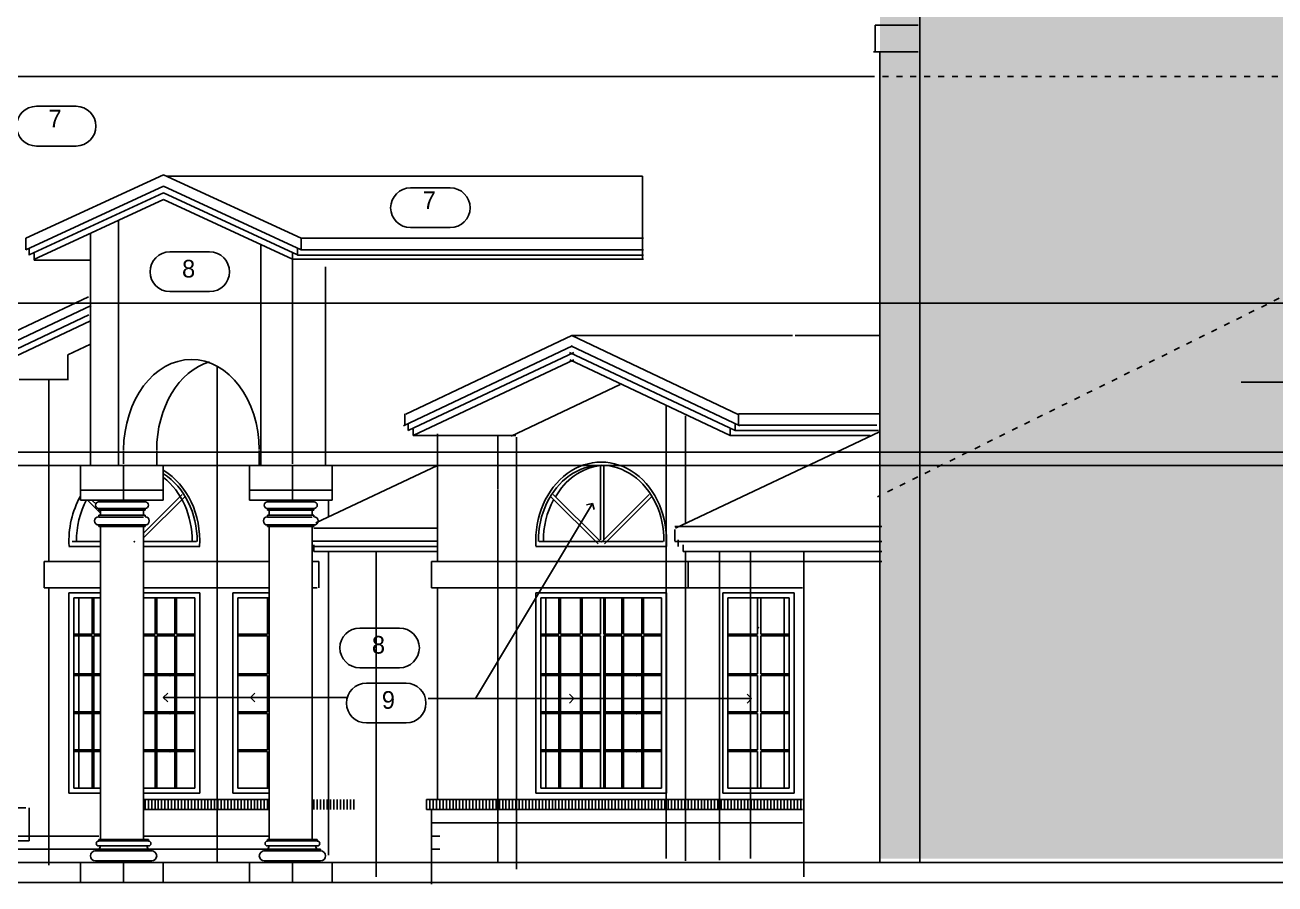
# Model space of a CAD drawing. Extents: x -92740 to -63661, y -15771 to -4391.
# Drawn here: x -87084 to -86517, y -10133 to -9743 of the extents above; entities that cross this region are included whole.
import ezdxf
from ezdxf.enums import TextEntityAlignment as Align

# ---------------------------------------------------------------- set-up
doc = ezdxf.new("R2010")
doc.units = 0
doc.header["$MEASUREMENT"] = 0
doc.linetypes.add('Dashed', pattern=[1, 0.3, -0.4, 0.3])
for name, color, linetype in [('B1NOTES', 2, 'Continuous'), ('ELEVATIONS', 7, 'Continuous'), ('STUCCO', 4, 'Continuous')]:
    doc.layers.add(name, color=color, linetype=linetype)
doc.styles.add('DCADTXTSTYLE1', font='AVG_TP')

msp = doc.modelspace()

# ---------------------------------------------------------------- hatches: boundary and pattern name
at = {"layer": 'STUCCO', "linetype": 'Continuous', "ltscale": 18}
h = msp.add_hatch(dxfattribs=at)
h.set_pattern_fill('cement', color=9, scale=1.5625, style=0, pattern_type=2)
h.set_pattern_definition([(20, (0, 0), (-2.1376259, 5.8730789), [-6.09375015, 0.15625]), (55, (0, 0), (-5.11970028, 3.58485273), [-6.09375015, 0.15625]), (80, (0, 0), (-6.15504846, 1.0853011), [-6.09375015, 0.15625])])
h.paths.add_polyline_path([(-86696.25, -9662), (-86696.25, -10121), (-85742.25, -10121), (-85742.25, -9665)], flags=0)

# ---------------------------------------------------------------- linework, layer by layer
at = {"layer": 'B1NOTES', "color": 1, "linetype": 'Continuous', "ltscale": 18}
for p, q in [((-87060.5, -9780), (-87078.5, -9780)), ((-87051.5, -9789), (-87051.5, -9789)), ((-87078.5, -9798), (-87060.5, -9798)), ((-86891, -9817), (-86909, -9817)), ((-86882, -9826), (-86882, -9826)), ((-86909, -9835), (-86891, -9835)), ((-87000, -9846), (-87018, -9846)), ((-86991, -9855), (-86991, -9855)), ((-87018, -9864), (-87000, -9864)), ((-86914, -10016.5), (-86932, -10016.5)), ((-86905, -10025.5), (-86905, -10025.5)), ((-86932, -10034.5), (-86914, -10034.5)), ((-86911, -10041.5), (-86929, -10041.5)), ((-86902, -10050.5), (-86902, -10050.5)), ((-86929, -10059.5), (-86911, -10059.5))]:
    msp.add_line(p, q, dxfattribs=at)
for centre, start, end in [((-87078.5, -9789), 90, 180), ((-87060.5, -9789), 0, 90), ((-87078.5, -9789), 180, 270), ((-87060.5, -9789), 270, 360), ((-86909, -9826), 90, 180), ((-86891, -9826), 0, 90), ((-86909, -9826), 180, 270), ((-86891, -9826), 270, 360), ((-87018, -9855), 90, 180), ((-87000, -9855), 0, 90), ((-87018, -9855), 180, 270), ((-87000, -9855), 270, 360), ((-86932, -10025.5), 90, 180), ((-86914, -10025.5), 0, 90), ((-86932, -10025.5), 180, 270), ((-86914, -10025.5), 270, 360), ((-86929, -10050.5), 90, 180), ((-86911, -10050.5), 0, 90), ((-86929, -10050.5), 180, 270), ((-86911, -10050.5), 270, 360)]:
    msp.add_arc(centre, 9, start, end, dxfattribs=at)
at = {"layer": 'ELEVATIONS', "color": 1, "linetype": 'Continuous', "ltscale": 18}
for p, q in [((-86678.28, -9662.75), (-86678.28, -10122.78)), ((-86698.5, -9743.28), (-86698.5, -9755.28)), ((-86698.5, -9743.28), (-86679, -9743.28)), ((-86699.25, -9755.28), (-86679, -9755.28)), ((-86696.32, -9755), (-86696.32, -10122.78)), ((-87875.25, -10131.78), (-85605.75, -10131.78))]:
    msp.add_line(p, q, dxfattribs=at)
at = {"layer": 'ELEVATIONS', "color": 8, "linetype": 'Continuous', "ltscale": 18}
for p, q in [((-87177.99, -9766.53), (-86701.5, -9766.53)), ((-87020.91, -9810.99), (-87083.31, -9839.83)), ((-87020.91, -9810.99), (-86958.52, -9839.83)), ((-87019.6, -9811.6), (-86803.85, -9811.6)), ((-86803.85, -9811.6), (-86803.85, -9849.24)), ((-87020.91, -9816.24), (-87083.31, -9845.08)), ((-87020.91, -9819.24), (-87081.82, -9847.39)), ((-87020.91, -9816.24), (-86958.52, -9845.08)), ((-87020.91, -9819.24), (-86960.15, -9847.32)), ((-87020.91, -9822.24), (-87079.68, -9849.4)), ((-87020.91, -9822.24), (-86962.5, -9849.24)), ((-87041.25, -9942.78), (-87041.25, -9831.78)), ((-87083.31, -9839.83), (-87083.31, -9845.08)), ((-87054, -9942.78), (-87054, -9837.53)), ((-86958.52, -9839.83), (-86958.52, -9845.08)), ((-86958.52, -9839.83), (-86803.5, -9839.83)), ((-87081.75, -9844.53), (-87081.75, -9847.53)), ((-87079.5, -9846.78), (-87079.5, -9849.78)), ((-86976.75, -9942.78), (-86976.75, -9842.65)), ((-86962.5, -9864.03), (-86962.5, -9846.24)), ((-86960.25, -9844.53), (-86960.25, -9847.53)), ((-86960.25, -9847.53), (-86803.5, -9847.53)), ((-86958.52, -9845.08), (-86803.5, -9845.08)), ((-87079.5, -9849.78), (-87054, -9849.78)), ((-86962.5, -9849.24), (-86803.5, -9849.24)), ((-86947.5, -9942.78), (-86947.5, -9852.78)), ((-86962.5, -9942.03), (-86962.5, -9859.53)), ((-87054.92, -9866.39), (-87113.44, -9894.03)), ((-87053.69, -9870.31), (-87113.44, -9898.53)), ((-87054.66, -9874.52), (-87111.77, -9901.5)), ((-87054, -9877.2), (-87109.64, -9903.49)), ((-86835.97, -9883.96), (-86911.07, -9919.51)), ((-86835.97, -9883.96), (-86760.54, -9919.67)), ((-86835.97, -9883.96), (-86736, -9883.96)), ((-86734.72, -9883.96), (-86696.32, -9883.96)), ((-87054, -9887.83), (-87064.23, -9892.67)), ((-87064.23, -9892.67), (-87064.23, -9903.5)), ((-86912.16, -9924.88), (-86835.56, -9888.62)), ((-86910, -9927.03), (-86835.01, -9891.53)), ((-86761.94, -9927.03), (-86836.93, -9891.53)), ((-86759.78, -9924.88), (-86836.38, -9888.62)), ((-86996.64, -9897.83), (-86996.64, -9973.25)), ((-86907.75, -9929.28), (-86835.08, -9894.88)), ((-86764.19, -9929.28), (-86836.86, -9894.88)), ((-87086.25, -9903.78), (-87063.89, -9903.78)), ((-87072.91, -9903.78), (-87072.91, -9986)), ((-86863.37, -9929.47), (-86814.08, -9906.13)), ((-86793.19, -9915.5), (-86793.19, -9961.25)), ((-86911.56, -9919.33), (-86911.56, -9924.58)), ((-86784.49, -9930.03), (-86784.49, -9920.28)), ((-86760.38, -9919.33), (-86760.38, -9924.58)), ((-86760.38, -9919.33), (-86696.25, -9919.33)), ((-86741.25, -9919.33), (-86736, -9919.33)), ((-86910, -9924.03), (-86910, -9927.03)), ((-86907.75, -9926.28), (-86907.75, -9929.28)), ((-86764.19, -9926.28), (-86764.19, -9929.28)), ((-86761.94, -9924.03), (-86761.94, -9927.03)), ((-86760.38, -9924.58), (-86697.75, -9924.58)), ((-86741.25, -9924.58), (-86736, -9924.58)), ((-86907.75, -9929.28), (-86861.25, -9929.28)), ((-86896.78, -9939.78), (-86896.78, -9928.53)), ((-86869.45, -9929), (-86869.45, -9953.75)), ((-86860.96, -9939.78), (-86860.96, -9930.03)), ((-86784.49, -9949.67), (-86784.49, -9930.03)), ((-86764.19, -9929.28), (-86700.75, -9929.28)), ((-86761.94, -9927.03), (-86697, -9927.03)), ((-86741.25, -9927.03), (-86736, -9927.03)), ((-86696.6, -9927.51), (-86730.7, -9943.66)), ((-87039, -9942.03), (-87039, -9936.03)), ((-87024, -9942.78), (-87024, -9936.03)), ((-86977.5, -9942.78), (-86977.5, -9936.03)), ((-87058.5, -9942.78), (-87021, -9942.78)), ((-87058.5, -9958.53), (-87058.5, -9942.78)), ((-87039, -9958.53), (-87039, -9942.78)), ((-87021, -9958.53), (-87021, -9942.78)), ((-86982, -9942.78), (-86944.5, -9942.78)), ((-86982, -9942.78), (-86944.5, -9942.78)), ((-86982, -9958.53), (-86982, -9942.78)), ((-86962.5, -9958.53), (-86962.5, -9942.78)), ((-86896.85, -9942.78), (-86951.91, -9968.85)), ((-86944.5, -9958.53), (-86944.5, -9942.78)), ((-86896.78, -9959.28), (-86896.78, -9939.78)), ((-86860.96, -9958.53), (-86860.96, -9939.78)), ((-86823, -9976.53), (-86823, -9942.78)), ((-86821.5, -9976.53), (-86821.5, -9942.78)), ((-86728.85, -9942.78), (-86789, -9971.25)), ((-87058.5, -9954.03), (-87021, -9954.03)), ((-86982, -9954.03), (-86944.5, -9954.03)), ((-86982, -9954.03), (-86944.5, -9954.03)), ((-86869.45, -9954.03), (-86869.45, -10122.5)), ((-86793.19, -9954.03), (-86793.19, -10121)), ((-86784.49, -9949.67), (-86784.49, -9969.12)), ((-87058.5, -9958.53), (-87021, -9958.53)), ((-87049.58, -9964.33), (-87055.2, -9958.7)), ((-87051.52, -9960.27), (-87053.02, -9958.77)), ((-87050.25, -9959.28), (-87050.25, -9958.53)), ((-87048.75, -9959.28), (-87050.25, -9959.28)), ((-87048.75, -9959.28), (-87039, -9959.28)), ((-87029.25, -9959.28), (-87039, -9959.28)), ((-87029.92, -9975.58), (-87011.31, -9956.97)), ((-87029.86, -9973.39), (-87012.38, -9955.91)), ((-87029.25, -9959.28), (-87029.25, -9958.53)), ((-86982, -9958.53), (-86944.5, -9958.53)), ((-86982, -9958.53), (-86944.5, -9958.53)), ((-86973.75, -9959.28), (-86973.75, -9958.53)), ((-86972.25, -9959.28), (-86973.75, -9959.28)), ((-86972.25, -9959.28), (-86962.5, -9959.28)), ((-86952.75, -9959.28), (-86962.5, -9959.28)), ((-86952.75, -9959.28), (-86952.75, -9958.53)), ((-86946.23, -9958.53), (-86946.23, -9966.15)), ((-86896.78, -9975.03), (-86896.78, -9959.28)), ((-86860.96, -9958.53), (-86860.96, -10125.78)), ((-86824.06, -9978.34), (-86845.44, -9956.97)), ((-86823, -9977.28), (-86844.38, -9955.91)), ((-86822.25, -9977.28), (-86800.88, -9955.91)), ((-86821.19, -9978.34), (-86799.81, -9956.97)), ((-87050.25, -9963.03), (-87050.25, -9962.28)), ((-87048.75, -9962.28), (-87050.25, -9962.28)), ((-87048.75, -9963.03), (-87050.25, -9963.03)), ((-87050.25, -9966.03), (-87050.25, -9965.28)), ((-87048.75, -9965.28), (-87050.25, -9965.28)), ((-87048, -9966.19), (-87050.25, -9966.19)), ((-87049.5, -9965.28), (-87049.5, -9963.03)), ((-87048.75, -9962.28), (-87039, -9962.28)), ((-87048.75, -9963.03), (-87039, -9963.03)), ((-87048.75, -9965.28), (-87039, -9965.28)), ((-87048, -9966.19), (-87039, -9966.19)), ((-87029.25, -9962.28), (-87039, -9962.28)), ((-87029.25, -9963.03), (-87039, -9963.03)), ((-87029.25, -9965.28), (-87039, -9965.28)), ((-87030, -9966.19), (-87039, -9966.19)), ((-87030, -9965.28), (-87030, -9963.03)), ((-87029.25, -9963.03), (-87029.25, -9962.28)), ((-87029.25, -9966.03), (-87029.25, -9965.28)), ((-86973.75, -9963.03), (-86973.75, -9962.28)), ((-86972.25, -9962.28), (-86973.75, -9962.28)), ((-86972.25, -9963.03), (-86973.75, -9963.03)), ((-86973.75, -9966.03), (-86973.75, -9965.28)), ((-86972.25, -9965.28), (-86973.75, -9965.28)), ((-86971.5, -9966.19), (-86973.75, -9966.19)), ((-86973, -9965.28), (-86973, -9963.03)), ((-86972.25, -9962.28), (-86962.5, -9962.28)), ((-86972.25, -9963.03), (-86962.5, -9963.03)), ((-86972.25, -9965.28), (-86962.5, -9965.28)), ((-86971.5, -9966.19), (-86962.5, -9966.19)), ((-86952.75, -9962.28), (-86962.5, -9962.28)), ((-86952.75, -9963.03), (-86962.5, -9963.03)), ((-86952.75, -9965.28), (-86962.5, -9965.28)), ((-86953.5, -9966.19), (-86962.5, -9966.19)), ((-86953.5, -9965.28), (-86953.5, -9963.03)), ((-86952.75, -9963.03), (-86952.75, -9962.28)), ((-86952.75, -9966.03), (-86952.75, -9965.28)), ((-87050.25, -9970.53), (-87050.25, -9969.78)), ((-87048.75, -9969.78), (-87050.25, -9969.78)), ((-87029.25, -9970.53), (-87050.25, -9970.53)), ((-87049.5, -10112.28), (-87049.5, -9970.53)), ((-87048.75, -9969.78), (-87039, -9969.78)), ((-87029.25, -9969.78), (-87039, -9969.78)), ((-87030, -10112.28), (-87030, -9970.53)), ((-87029.25, -9969.78), (-87029.25, -9970.53)), ((-86973.75, -9970.53), (-86973.75, -9969.78)), ((-86972.25, -9969.78), (-86973.75, -9969.78)), ((-86952.75, -9970.53), (-86973.75, -9970.53)), ((-86973, -10112.28), (-86973, -9970.53)), ((-86972.25, -9969.78), (-86962.5, -9969.78)), ((-86952.75, -9969.78), (-86962.5, -9969.78)), ((-86953.5, -10112.28), (-86953.5, -9970.53)), ((-86952.75, -9969.78), (-86952.75, -9970.53)), ((-86952.75, -9971.25), (-86896.78, -9971.25)), ((-86789.31, -9970.53), (-86731.5, -9970.53)), ((-86789.31, -9971.83), (-86789.31, -9977.08)), ((-86753.31, -9970.53), (-86695.5, -9970.53)), ((-87062.25, -9977.28), (-87049.5, -9977.28)), ((-87030, -9977.28), (-87006, -9977.28)), ((-87029.25, -9977.28), (-87021, -9977.28)), ((-86996.64, -9972.55), (-86996.64, -10122.5)), ((-86953.5, -9977.08), (-86896.78, -9977.08)), ((-86896.78, -9986.28), (-86896.78, -9974.28)), ((-86850.75, -9977.28), (-86794.5, -9977.28)), ((-86817.75, -9977.28), (-86809.5, -9977.28)), ((-86789.31, -9977.28), (-86731.5, -9977.28)), ((-86787.75, -9976.53), (-86787.75, -9979.53)), ((-86753.31, -9977.28), (-86695.5, -9977.28)), ((-87063.75, -9979.53), (-87049.5, -9979.53)), ((-87030, -9979.53), (-87004.5, -9979.53)), ((-86953.5, -9979.53), (-86896.78, -9979.53)), ((-86952.75, -9978.78), (-86952.75, -9981.78)), ((-86952.75, -9981.78), (-86896.78, -9981.78)), ((-86946.23, -9981.78), (-86946.23, -10119.5)), ((-86924.5, -9981.78), (-86924.5, -10129.25)), ((-86852.25, -9979.53), (-86793, -9979.53)), ((-86785.5, -9978.78), (-86785.5, -9981.78)), ((-86785.5, -9981.78), (-86731.5, -9981.78)), ((-86784.49, -9981.78), (-86784.49, -10122.03)), ((-86769.08, -9981.5), (-86769.08, -10121.75)), ((-86754.91, -9981.5), (-86754.91, -10121)), ((-86749.5, -9981.78), (-86695.5, -9981.78)), ((-86730.88, -9981.5), (-86730.88, -10129.25)), ((-87075, -9986.28), (-87049.5, -9986.28)), ((-87075, -9986.28), (-87075, -9998.28)), ((-87030, -9986.28), (-86973, -9986.28)), ((-86953.5, -9986.28), (-86950.5, -9986.28)), ((-86950.5, -9986.28), (-86950.5, -9998.28)), ((-86899.5, -9986.28), (-86733.75, -9986.28)), ((-86899.5, -9986.28), (-86899.5, -9998.28)), ((-86861.25, -9986.28), (-86695.5, -9986.28)), ((-86783.25, -9986.28), (-86783.25, -9998.28)), ((-87075, -9998.28), (-87049.5, -9998.28)), ((-87072.91, -9998.75), (-87072.91, -10124)), ((-87030, -9998.28), (-86973, -9998.28)), ((-86953.5, -9998.28), (-86951.25, -9998.28)), ((-86899.5, -9998.28), (-86731.5, -9998.28)), ((-86896.78, -10094.28), (-86896.78, -9998.28)), ((-87063.75, -10000.53), (-87049.5, -10000.53)), ((-87063.75, -10091.28), (-87063.75, -10000.53)), ((-87061.5, -10002.78), (-87049.5, -10002.78)), ((-87061.5, -10089.03), (-87061.5, -10002.78)), ((-87059.25, -10002.78), (-87059.25, -10019.28)), ((-87053.25, -10002.78), (-87053.25, -10019.28)), ((-87052.5, -10002.78), (-87052.5, -10019.28)), ((-87030, -10000.53), (-87004.5, -10000.53)), ((-87030, -10002.78), (-87006.75, -10002.78)), ((-87024.75, -10002.78), (-87024.75, -10019.28)), ((-87024, -10002.78), (-87024, -10019.28)), ((-87015.75, -10002.78), (-87015.75, -10019.28)), ((-87015, -10002.78), (-87015, -10019.28)), ((-87006.75, -10002.78), (-87006.75, -10089.03)), ((-87004.5, -10000.53), (-87004.5, -10091.28)), ((-86989.5, -10000.53), (-86973, -10000.53)), ((-86989.5, -10000.53), (-86989.5, -10091.28)), ((-86987.25, -10002.78), (-86973, -10002.78)), ((-86987.25, -10002.78), (-86987.25, -10089.03)), ((-86973.75, -10002.78), (-86973.75, -10019.28)), ((-86852.25, -10000.53), (-86793, -10000.53)), ((-86852.25, -10091.28), (-86852.25, -10000.53)), ((-86850, -10002.78), (-86795.25, -10002.78)), ((-86850, -10089.03), (-86850, -10002.78)), ((-86847.75, -10002.78), (-86847.75, -10019.28)), ((-86841.75, -10002.78), (-86841.75, -10019.28)), ((-86841, -10002.78), (-86841, -10019.28)), ((-86832, -10002.78), (-86832, -10019.28)), ((-86831.25, -10002.78), (-86831.25, -10019.28)), ((-86823, -10002.78), (-86823, -10019.28)), ((-86821.5, -10002.78), (-86821.5, -10019.28)), ((-86820.75, -10002.78), (-86820.75, -10019.28)), ((-86813.25, -10002.78), (-86813.25, -10019.28)), ((-86812.5, -10002.78), (-86812.5, -10019.28)), ((-86804.25, -10002.78), (-86804.25, -10019.28)), ((-86803.5, -10002.78), (-86803.5, -10019.28)), ((-86795.25, -10002.78), (-86795.25, -10089.03)), ((-86793, -10000.53), (-86793, -10091.28)), ((-86767.5, -10000.53), (-86735.25, -10000.53)), ((-86767.5, -10000.53), (-86767.5, -10091.28)), ((-86765.25, -10002.78), (-86737.5, -10002.78)), ((-86765.25, -10002.78), (-86765.25, -10089.03)), ((-86751.75, -10002.78), (-86751.75, -10019.28)), ((-86750.25, -10002.78), (-86750.25, -10019.28)), ((-86739.75, -10002.78), (-86739.75, -10019.28)), ((-86737.5, -10002.78), (-86737.5, -10089.03)), ((-86735.25, -10000.53), (-86735.25, -10091.28)), ((-87053.25, -10019.28), (-87061.5, -10019.28)), ((-87053.25, -10020.03), (-87061.5, -10020.03)), ((-87059.25, -10020.03), (-87059.25, -10037.28)), ((-87053.25, -10020.03), (-87053.25, -10089.03)), ((-87049.5, -10019.28), (-87052.5, -10019.28)), ((-87052.5, -10020.03), (-87052.5, -10089.03)), ((-87049.5, -10020.03), (-87052.5, -10020.03)), ((-87024.75, -10019.28), (-87030, -10019.28)), ((-87024.75, -10020.03), (-87030, -10020.03)), ((-87024.75, -10020.03), (-87024.75, -10089.03)), ((-87015.75, -10019.28), (-87024, -10019.28)), ((-87024, -10020.03), (-87024, -10089.03)), ((-87015.75, -10020.03), (-87024, -10020.03)), ((-87015.75, -10020.03), (-87015.75, -10089.03)), ((-87006.75, -10019.28), (-87015, -10019.28)), ((-87015, -10020.03), (-87015, -10089.03)), ((-87006.75, -10020.03), (-87015, -10020.03)), ((-86987.25, -10019.28), (-86973.75, -10019.28)), ((-86987.25, -10020.03), (-86973.75, -10020.03)), ((-86973.75, -10020.03), (-86973.75, -10037.28)), ((-86841.75, -10019.28), (-86850, -10019.28)), ((-86841.75, -10020.03), (-86850, -10020.03)), ((-86847.75, -10020.03), (-86847.75, -10037.28)), ((-86841.75, -10020.03), (-86841.75, -10089.03)), ((-86832, -10019.28), (-86841, -10019.28)), ((-86841, -10020.03), (-86841, -10089.03)), ((-86832, -10020.03), (-86841, -10020.03)), ((-86832, -10020.03), (-86832, -10089.03)), ((-86823, -10019.28), (-86831.25, -10019.28)), ((-86831.25, -10020.03), (-86831.25, -10089.03)), ((-86823, -10020.03), (-86831.25, -10020.03)), ((-86823, -10020.03), (-86823, -10089.03)), ((-86813.25, -10019.28), (-86821.5, -10019.28)), ((-86821.5, -10020.03), (-86821.5, -10089.03)), ((-86813.25, -10020.03), (-86821.5, -10020.03)), ((-86820.75, -10020.03), (-86820.75, -10089.03)), ((-86813.25, -10020.03), (-86813.25, -10089.03)), ((-86804.25, -10019.28), (-86812.5, -10019.28)), ((-86812.5, -10020.03), (-86812.5, -10089.03)), ((-86804.25, -10020.03), (-86812.5, -10020.03)), ((-86804.25, -10020.03), (-86804.25, -10089.03)), ((-86795.25, -10019.28), (-86803.5, -10019.28)), ((-86803.5, -10020.03), (-86803.5, -10089.03)), ((-86795.25, -10020.03), (-86803.5, -10020.03)), ((-86765.25, -10019.28), (-86751.75, -10019.28)), ((-86765.25, -10020.03), (-86751.75, -10020.03)), ((-86751.75, -10020.03), (-86751.75, -10037.28)), ((-86750.25, -10019.28), (-86737.5, -10019.28)), ((-86750.25, -10020.03), (-86750.25, -10037.28)), ((-86750.25, -10020.03), (-86737.5, -10020.03)), ((-86739.75, -10020.03), (-86739.75, -10037.28)), ((-87053.25, -10037.28), (-87061.5, -10037.28)), ((-87053.25, -10038.03), (-87061.5, -10038.03)), ((-87059.25, -10038.03), (-87059.25, -10054.53)), ((-87049.5, -10037.28), (-87052.5, -10037.28)), ((-87049.5, -10038.03), (-87052.5, -10038.03)), ((-87024.75, -10037.28), (-87030, -10037.28)), ((-87024.75, -10038.03), (-87030, -10038.03)), ((-87015.75, -10037.28), (-87024, -10037.28)), ((-87015.75, -10038.03), (-87024, -10038.03)), ((-87006.75, -10037.28), (-87015, -10037.28)), ((-87006.75, -10038.03), (-87015, -10038.03)), ((-86987.25, -10037.28), (-86973.75, -10037.28)), ((-86987.25, -10038.03), (-86973.75, -10038.03)), ((-86973.75, -10038.03), (-86973.75, -10054.53)), ((-86841.75, -10037.28), (-86850, -10037.28)), ((-86841.75, -10038.03), (-86850, -10038.03)), ((-86847.75, -10038.03), (-86847.75, -10054.53)), ((-86832, -10037.28), (-86841, -10037.28)), ((-86832, -10038.03), (-86841, -10038.03)), ((-86823, -10037.28), (-86831.25, -10037.28)), ((-86823, -10038.03), (-86831.25, -10038.03)), ((-86813.25, -10037.28), (-86821.5, -10037.28)), ((-86813.25, -10038.03), (-86821.5, -10038.03)), ((-86804.25, -10037.28), (-86812.5, -10037.28)), ((-86804.25, -10038.03), (-86812.5, -10038.03)), ((-86795.25, -10037.28), (-86803.5, -10037.28)), ((-86795.25, -10038.03), (-86803.5, -10038.03)), ((-86765.25, -10037.28), (-86751.75, -10037.28)), ((-86765.25, -10038.03), (-86751.75, -10038.03)), ((-86751.75, -10038.03), (-86751.75, -10054.53)), ((-86750.25, -10037.28), (-86737.5, -10037.28)), ((-86750.25, -10038.03), (-86750.25, -10054.53)), ((-86750.25, -10038.03), (-86737.5, -10038.03)), ((-86739.75, -10038.03), (-86739.75, -10054.53)), ((-87053.25, -10054.53), (-87061.5, -10054.53)), ((-87053.25, -10055.28), (-87061.5, -10055.28)), ((-87059.25, -10055.28), (-87059.25, -10071.78)), ((-87049.5, -10054.53), (-87052.5, -10054.53)), ((-87049.5, -10055.28), (-87052.5, -10055.28)), ((-87024.75, -10054.53), (-87030, -10054.53)), ((-87024.75, -10055.28), (-87030, -10055.28)), ((-87015.75, -10054.53), (-87024, -10054.53)), ((-87015.75, -10055.28), (-87024, -10055.28)), ((-87006.75, -10054.53), (-87015, -10054.53)), ((-87006.75, -10055.28), (-87015, -10055.28)), ((-86987.25, -10054.53), (-86973.75, -10054.53)), ((-86987.25, -10055.28), (-86973.75, -10055.28)), ((-86973.75, -10055.28), (-86973.75, -10071.78)), ((-86841.75, -10054.53), (-86850, -10054.53)), ((-86841.75, -10055.28), (-86850, -10055.28)), ((-86847.75, -10055.28), (-86847.75, -10071.78)), ((-86832, -10054.53), (-86841, -10054.53)), ((-86832, -10055.28), (-86841, -10055.28)), ((-86823, -10054.53), (-86831.25, -10054.53)), ((-86823, -10055.28), (-86831.25, -10055.28)), ((-86813.25, -10054.53), (-86821.5, -10054.53)), ((-86813.25, -10055.28), (-86821.5, -10055.28)), ((-86804.25, -10054.53), (-86812.5, -10054.53)), ((-86804.25, -10055.28), (-86812.5, -10055.28)), ((-86795.25, -10054.53), (-86803.5, -10054.53)), ((-86795.25, -10055.28), (-86803.5, -10055.28)), ((-86765.25, -10054.53), (-86751.75, -10054.53)), ((-86765.25, -10055.28), (-86751.75, -10055.28)), ((-86751.75, -10055.28), (-86751.75, -10071.78)), ((-86750.25, -10054.53), (-86737.5, -10054.53)), ((-86750.25, -10055.28), (-86750.25, -10071.78)), ((-86750.25, -10055.28), (-86737.5, -10055.28)), ((-86739.75, -10055.28), (-86739.75, -10071.78)), ((-87053.25, -10071.78), (-87061.5, -10071.78)), ((-87053.25, -10072.53), (-87061.5, -10072.53)), ((-87059.25, -10072.53), (-87059.25, -10089.03)), ((-87049.5, -10071.78), (-87052.5, -10071.78)), ((-87049.5, -10072.53), (-87052.5, -10072.53)), ((-87024.75, -10071.78), (-87030, -10071.78)), ((-87024.75, -10072.53), (-87030, -10072.53)), ((-87015.75, -10071.78), (-87024, -10071.78)), ((-87015.75, -10072.53), (-87024, -10072.53)), ((-87006.75, -10071.78), (-87015, -10071.78)), ((-87006.75, -10072.53), (-87015, -10072.53)), ((-86987.25, -10071.78), (-86973.75, -10071.78)), ((-86987.25, -10072.53), (-86973.75, -10072.53)), ((-86973.75, -10072.53), (-86973.75, -10089.03)), ((-86841.75, -10071.78), (-86850, -10071.78)), ((-86841.75, -10072.53), (-86850, -10072.53)), ((-86847.75, -10072.53), (-86847.75, -10089.03)), ((-86832, -10071.78), (-86841, -10071.78)), ((-86832, -10072.53), (-86841, -10072.53)), ((-86823, -10071.78), (-86831.25, -10071.78)), ((-86823, -10072.53), (-86831.25, -10072.53)), ((-86813.25, -10071.78), (-86821.5, -10071.78)), ((-86813.25, -10072.53), (-86821.5, -10072.53)), ((-86804.25, -10071.78), (-86812.5, -10071.78)), ((-86804.25, -10072.53), (-86812.5, -10072.53)), ((-86795.25, -10071.78), (-86803.5, -10071.78)), ((-86795.25, -10072.53), (-86803.5, -10072.53)), ((-86765.25, -10071.78), (-86751.75, -10071.78)), ((-86765.25, -10072.53), (-86751.75, -10072.53)), ((-86751.75, -10072.53), (-86751.75, -10089.03)), ((-86750.25, -10071.78), (-86737.5, -10071.78)), ((-86750.25, -10072.53), (-86750.25, -10089.03)), ((-86750.25, -10072.53), (-86737.5, -10072.53)), ((-86739.75, -10072.53), (-86739.75, -10089.03)), ((-87061.5, -10089.03), (-87049.5, -10089.03)), ((-87030, -10089.03), (-87006.75, -10089.03)), ((-86987.25, -10089.03), (-86973, -10089.03)), ((-86850, -10089.03), (-86795.25, -10089.03)), ((-86765.25, -10089.03), (-86737.5, -10089.03)), ((-87063.75, -10091.28), (-87049.5, -10091.28)), ((-87030, -10091.28), (-87004.5, -10091.28)), ((-87030, -10094.28), (-86973, -10094.28)), ((-87005.25, -10094.28), (-87005.25, -10098.78)), ((-86989.5, -10091.28), (-86973, -10091.28)), ((-86901.75, -10094.28), (-86731.5, -10094.28)), ((-86901.75, -10098.78), (-86901.75, -10094.28)), ((-86852.25, -10091.28), (-86793, -10091.28)), ((-86767.5, -10091.28), (-86735.25, -10091.28)), ((-87300.75, -10098.03), (-87083.25, -10098.03)), ((-87081.75, -10098.03), (-87081.75, -10113.03)), ((-87030, -10098.78), (-86973, -10098.78)), ((-86901.75, -10098.78), (-86731.5, -10098.78)), ((-86899.5, -10098.78), (-86899.5, -10132.53)), ((-87299.25, -10113.03), (-87081.75, -10113.03)), ((-87050.25, -10113.03), (-87050.25, -10112.28)), ((-87050.25, -10112.28), (-87039, -10112.28)), ((-87050.25, -10113.03), (-87039, -10113.03)), ((-87027.75, -10112.28), (-87039, -10112.28)), ((-87027.75, -10113.03), (-87039, -10113.03)), ((-87027.75, -10113.03), (-87027.75, -10112.28)), ((-86973.75, -10113.03), (-86973.75, -10112.28)), ((-86973.75, -10112.28), (-86962.5, -10112.28)), ((-86973.75, -10113.03), (-86962.5, -10113.03)), ((-86951.25, -10112.28), (-86962.5, -10112.28)), ((-86951.25, -10113.03), (-86962.5, -10113.03)), ((-86951.25, -10113.03), (-86951.25, -10112.28)), ((-87051.75, -10117.53), (-87051.75, -10116.78)), ((-87051.75, -10116.78), (-87039, -10116.78)), ((-87051.75, -10117.53), (-87039, -10117.53)), ((-87049.5, -10115.28), (-87050.25, -10115.28)), ((-87049.5, -10115.28), (-87039, -10115.28)), ((-87028.5, -10115.28), (-87039, -10115.28)), ((-87026.25, -10116.78), (-87039, -10116.78)), ((-87026.25, -10117.53), (-87039, -10117.53)), ((-87028.5, -10115.28), (-87027.75, -10115.28)), ((-87026.25, -10117.53), (-87026.25, -10116.78)), ((-86975.25, -10117.53), (-86975.25, -10116.78)), ((-86975.25, -10116.78), (-86962.5, -10116.78)), ((-86975.25, -10117.53), (-86962.5, -10117.53)), ((-86973, -10115.28), (-86973.75, -10115.28)), ((-86973, -10115.28), (-86962.5, -10115.28)), ((-86952, -10115.28), (-86962.5, -10115.28)), ((-86949.75, -10116.78), (-86962.5, -10116.78)), ((-86949.75, -10117.53), (-86962.5, -10117.53)), ((-86952, -10115.28), (-86951.25, -10115.28)), ((-86949.75, -10117.53), (-86949.75, -10116.78)), ((-87021, -10122.78), (-87058.5, -10122.78)), ((-87058.5, -10122.78), (-87058.5, -10131.78)), ((-87051.75, -10122.03), (-87039, -10122.03)), ((-87026.25, -10122.03), (-87039, -10122.03)), ((-87039, -10131.78), (-87039, -10122.78)), ((-87021, -10122.78), (-87021, -10131.78)), ((-86944.5, -10122.78), (-86982, -10122.78)), ((-86982, -10122.78), (-86982, -10131.78)), ((-86975.25, -10122.03), (-86962.5, -10122.03)), ((-86949.75, -10122.03), (-86962.5, -10122.03)), ((-86962.5, -10131.78), (-86962.5, -10122.78)), ((-86944.5, -10122.78), (-86944.5, -10131.78)), ((-86895.75, -10122.78), (-86899.5, -10122.78))]:
    msp.add_line(p, q, dxfattribs=at)
at = {"layer": 'ELEVATIONS', "color": 10, "linetype": 'Dashed', "ltscale": 9}
for p, q in [((-86701.5, -9766.53), (-86308.5, -9766.53)), ((-86312.14, -9766.53), (-86697.46, -9957))]:
    msp.add_line(p, q, dxfattribs=at)
at = {"layer": 'ELEVATIONS', "color": 2, "linetype": 'Continuous', "ltscale": 18}
for p, q in [((-87872.25, -9869.28), (-85614.75, -9869.28)), ((-86532.75, -9905), (-85957.5, -9905)), ((-87529.5, -9936.78), (-85608.75, -9936.78)), ((-87522.75, -9942.78), (-85602, -9942.78)), ((-87867, -10122.78), (-85605.75, -10122.78))]:
    msp.add_line(p, q, dxfattribs=at)
at = {"layer": 'ELEVATIONS', "color": 2, "linetype": 'Continuous', "ltscale": 12}
for p, q in [((-86879.5, -10048.5), (-86826.5, -9960)), ((-86975.5, -10048), (-87021, -10048)), ((-86938, -10048), (-86981.5, -10048)), ((-86901, -10048.5), (-86835, -10048.5)), ((-86838.5, -10048.5), (-86754.5, -10048.5))]:
    msp.add_line(p, q, dxfattribs=at)
at = {"layer": 'ELEVATIONS', "color": 1, "linetype": 'Continuous', "ltscale": 12}
for p, q in [((-86826.5, -9960), (-86829.24, -9960.69)), ((-86826.5, -9960), (-86825.81, -9962.74)), ((-87021, -10048), (-87019, -10046)), ((-87021, -10048), (-87019, -10050)), ((-86981.5, -10048), (-86979.5, -10046)), ((-86981.5, -10048), (-86979.5, -10050)), ((-86835, -10048.5), (-86837, -10046.5)), ((-86835, -10048.5), (-86837, -10050.5)), ((-86754.5, -10048.5), (-86756.5, -10046.5)), ((-86754.5, -10048.5), (-86756.5, -10050.5))]:
    msp.add_line(p, q, dxfattribs=at)
at = {"layer": 'ELEVATIONS', "color": 9, "linetype": 'Continuous', "ltscale": 18}
for p, q in [((-87029.25, -10094.28), (-87029.25, -10098.78)), ((-87027.75, -10094.28), (-87027.75, -10098.78)), ((-87026.25, -10094.28), (-87026.25, -10098.78)), ((-87024.75, -10094.28), (-87024.75, -10098.78)), ((-87023.25, -10094.28), (-87023.25, -10098.78)), ((-87021.75, -10094.28), (-87021.75, -10098.78)), ((-87020.25, -10094.28), (-87020.25, -10098.78)), ((-87018.75, -10094.28), (-87018.75, -10098.78)), ((-87017.25, -10094.28), (-87017.25, -10098.78)), ((-87015.75, -10094.28), (-87015.75, -10098.78)), ((-87014.25, -10094.28), (-87014.25, -10098.78)), ((-87012.75, -10094.28), (-87012.75, -10098.78)), ((-87011.25, -10094.28), (-87011.25, -10098.78)), ((-87009.75, -10094.28), (-87009.75, -10098.78)), ((-87008.25, -10094.28), (-87008.25, -10098.78)), ((-87006.75, -10094.28), (-87006.75, -10098.78)), ((-87005.25, -10094.28), (-87005.25, -10098.78)), ((-87003.75, -10094.28), (-87003.75, -10098.78)), ((-87002.25, -10094.28), (-87002.25, -10098.78)), ((-87000.75, -10094.28), (-87000.75, -10098.78)), ((-86999.25, -10094.28), (-86999.25, -10098.78)), ((-86997.75, -10094.28), (-86997.75, -10098.78)), ((-86996.25, -10094.28), (-86996.25, -10098.78)), ((-86994.75, -10094.28), (-86994.75, -10098.78)), ((-86993.25, -10094.28), (-86993.25, -10098.78)), ((-86991.75, -10094.28), (-86991.75, -10098.78)), ((-86990.25, -10094.28), (-86990.25, -10098.78)), ((-86988.75, -10094.28), (-86988.75, -10098.78)), ((-86987.25, -10094.28), (-86987.25, -10098.78)), ((-86985.75, -10094.28), (-86985.75, -10098.78)), ((-86984.25, -10094.28), (-86984.25, -10098.78)), ((-86982.75, -10094.28), (-86982.75, -10098.78)), ((-86981.25, -10094.28), (-86981.25, -10098.78)), ((-86979.75, -10094.28), (-86979.75, -10098.78)), ((-86978.25, -10094.28), (-86978.25, -10098.78)), ((-86976.75, -10094.28), (-86976.75, -10098.78)), ((-86975.25, -10094.28), (-86975.25, -10098.78)), ((-86973.75, -10094.28), (-86973.75, -10098.78)), ((-86952.75, -10094.28), (-86952.75, -10098.78)), ((-86951.25, -10094.28), (-86951.25, -10098.78)), ((-86949.75, -10094.28), (-86949.75, -10098.78)), ((-86948.25, -10094.28), (-86948.25, -10098.78)), ((-86946.75, -10094.28), (-86946.75, -10098.78)), ((-86945.25, -10094.28), (-86945.25, -10098.78)), ((-86943.75, -10094.28), (-86943.75, -10098.78)), ((-86942.25, -10094.28), (-86942.25, -10098.78)), ((-86940.75, -10094.28), (-86940.75, -10098.78)), ((-86939.25, -10094.28), (-86939.25, -10098.78)), ((-86937.75, -10094.28), (-86937.75, -10098.78)), ((-86936.25, -10094.28), (-86936.25, -10098.78)), ((-86934.75, -10094.28), (-86934.75, -10098.78)), ((-86900.25, -10094.28), (-86900.25, -10098.78)), ((-86898.75, -10094.28), (-86898.75, -10098.78)), ((-86897.25, -10094.28), (-86897.25, -10098.78)), ((-86895.75, -10094.28), (-86895.75, -10098.78)), ((-86894.25, -10094.28), (-86894.25, -10098.78)), ((-86892.75, -10094.28), (-86892.75, -10098.78)), ((-86891.25, -10094.28), (-86891.25, -10098.78)), ((-86889.75, -10094.28), (-86889.75, -10098.78)), ((-86888.25, -10094.28), (-86888.25, -10098.78)), ((-86886.75, -10094.28), (-86886.75, -10098.78)), ((-86885.25, -10094.28), (-86885.25, -10098.78)), ((-86883.75, -10094.28), (-86883.75, -10098.78)), ((-86882.25, -10094.28), (-86882.25, -10098.78)), ((-86880.75, -10094.28), (-86880.75, -10098.78)), ((-86879.25, -10094.28), (-86879.25, -10098.78)), ((-86877.75, -10094.28), (-86877.75, -10098.78)), ((-86876.25, -10094.28), (-86876.25, -10098.78)), ((-86874.75, -10094.28), (-86874.75, -10098.78)), ((-86873.25, -10094.28), (-86873.25, -10098.78)), ((-86871.75, -10094.28), (-86871.75, -10098.78)), ((-86870.25, -10094.28), (-86870.25, -10098.78)), ((-86868.75, -10094.28), (-86868.75, -10098.78)), ((-86867.25, -10094.28), (-86867.25, -10098.78)), ((-86865.75, -10094.28), (-86865.75, -10098.78)), ((-86864.25, -10094.28), (-86864.25, -10098.78)), ((-86862.75, -10094.28), (-86862.75, -10098.78)), ((-86861.25, -10094.28), (-86861.25, -10098.78)), ((-86859.75, -10094.28), (-86859.75, -10098.78)), ((-86858.25, -10094.28), (-86858.25, -10098.78)), ((-86856.75, -10094.28), (-86856.75, -10098.78)), ((-86855.25, -10094.28), (-86855.25, -10098.78)), ((-86853.75, -10094.28), (-86853.75, -10098.78)), ((-86852.25, -10094.28), (-86852.25, -10098.78)), ((-86850.75, -10094.28), (-86850.75, -10098.78)), ((-86849.25, -10094.28), (-86849.25, -10098.78)), ((-86847.75, -10094.28), (-86847.75, -10098.78)), ((-86846.25, -10094.28), (-86846.25, -10098.78)), ((-86844.75, -10094.28), (-86844.75, -10098.78)), ((-86843.25, -10094.28), (-86843.25, -10098.78)), ((-86841.75, -10094.28), (-86841.75, -10098.78)), ((-86840.25, -10094.28), (-86840.25, -10098.78)), ((-86838.75, -10094.28), (-86838.75, -10098.78)), ((-86837.25, -10094.28), (-86837.25, -10098.78)), ((-86835.75, -10094.28), (-86835.75, -10098.78)), ((-86834.25, -10094.28), (-86834.25, -10098.78)), ((-86832.75, -10094.28), (-86832.75, -10098.78)), ((-86831.25, -10094.28), (-86831.25, -10098.78)), ((-86829.75, -10094.28), (-86829.75, -10098.78)), ((-86828.25, -10094.28), (-86828.25, -10098.78)), ((-86826.75, -10094.28), (-86826.75, -10098.78)), ((-86825.25, -10094.28), (-86825.25, -10098.78)), ((-86823.75, -10094.28), (-86823.75, -10098.78)), ((-86822.25, -10094.28), (-86822.25, -10098.78)), ((-86820.75, -10094.28), (-86820.75, -10098.78)), ((-86819.25, -10094.28), (-86819.25, -10098.78)), ((-86817.75, -10094.28), (-86817.75, -10098.78)), ((-86816.25, -10094.28), (-86816.25, -10098.78)), ((-86814.75, -10094.28), (-86814.75, -10098.78)), ((-86813.25, -10094.28), (-86813.25, -10098.78)), ((-86811.75, -10094.28), (-86811.75, -10098.78)), ((-86810.25, -10094.28), (-86810.25, -10098.78)), ((-86808.75, -10094.28), (-86808.75, -10098.78)), ((-86807.25, -10094.28), (-86807.25, -10098.78)), ((-86805.75, -10094.28), (-86805.75, -10098.78)), ((-86804.25, -10094.28), (-86804.25, -10098.78)), ((-86802.75, -10094.28), (-86802.75, -10098.78)), ((-86801.25, -10094.28), (-86801.25, -10098.78)), ((-86799.75, -10094.28), (-86799.75, -10098.78)), ((-86798.25, -10094.28), (-86798.25, -10098.78)), ((-86796.75, -10094.28), (-86796.75, -10098.78)), ((-86795.25, -10094.28), (-86795.25, -10098.78)), ((-86793.75, -10094.28), (-86793.75, -10098.78)), ((-86792.25, -10094.28), (-86792.25, -10098.78)), ((-86790.75, -10094.28), (-86790.75, -10098.78)), ((-86789.25, -10094.28), (-86789.25, -10098.78)), ((-86787.75, -10094.28), (-86787.75, -10098.78)), ((-86786.25, -10094.28), (-86786.25, -10098.78)), ((-86784.75, -10094.28), (-86784.75, -10098.78)), ((-86783.25, -10094.28), (-86783.25, -10098.78)), ((-86781.75, -10094.28), (-86781.75, -10098.78)), ((-86780.25, -10094.28), (-86780.25, -10098.78)), ((-86778.75, -10094.28), (-86778.75, -10098.78)), ((-86777.25, -10094.28), (-86777.25, -10098.78)), ((-86775.75, -10094.28), (-86775.75, -10098.78)), ((-86774.25, -10094.28), (-86774.25, -10098.78)), ((-86772.75, -10094.28), (-86772.75, -10098.78)), ((-86771.25, -10094.28), (-86771.25, -10098.78)), ((-86769.75, -10094.28), (-86769.75, -10098.78)), ((-86768.25, -10094.28), (-86768.25, -10098.78)), ((-86766.75, -10094.28), (-86766.75, -10098.78)), ((-86765.25, -10094.28), (-86765.25, -10098.78)), ((-86763.75, -10094.28), (-86763.75, -10098.78)), ((-86762.25, -10094.28), (-86762.25, -10098.78)), ((-86760.75, -10094.28), (-86760.75, -10098.78)), ((-86759.25, -10094.28), (-86759.25, -10098.78)), ((-86757.75, -10094.28), (-86757.75, -10098.78)), ((-86756.25, -10094.28), (-86756.25, -10098.78)), ((-86754.75, -10094.28), (-86754.75, -10098.78)), ((-86753.25, -10094.28), (-86753.25, -10098.78)), ((-86751.75, -10094.28), (-86751.75, -10098.78)), ((-86750.25, -10094.28), (-86750.25, -10098.78)), ((-86748.75, -10094.28), (-86748.75, -10098.78)), ((-86747.25, -10094.28), (-86747.25, -10098.78)), ((-86745.75, -10094.28), (-86745.75, -10098.78)), ((-86744.25, -10094.28), (-86744.25, -10098.78)), ((-86742.75, -10094.28), (-86742.75, -10098.78)), ((-86741.25, -10094.28), (-86741.25, -10098.78)), ((-86739.75, -10094.28), (-86739.75, -10098.78)), ((-86738.25, -10094.28), (-86738.25, -10098.78)), ((-86736.75, -10094.28), (-86736.75, -10098.78)), ((-86735.25, -10094.28), (-86735.25, -10098.78)), ((-86733.75, -10094.28), (-86733.75, -10098.78)), ((-86732.25, -10094.28), (-86732.25, -10098.78)), ((-86895.75, -10104.78), (-86899.5, -10104.78)), ((-86895.75, -10104.78), (-86731.5, -10104.78)), ((-87213.75, -10110.78), (-87050.25, -10110.78)), ((-87030, -10110.78), (-86973, -10110.78)), ((-86895.75, -10110.78), (-86899.5, -10110.78)), ((-87213.75, -10116.78), (-87051, -10116.78)), ((-87027, -10116.78), (-86975.25, -10116.78)), ((-86895.75, -10116.78), (-86899.5, -10116.78))]:
    msp.add_line(p, q, dxfattribs=at)
at = {"layer": 'ELEVATIONS', "color": 8, "linetype": 'Continuous', "ltscale": 18}
for centre, radius, start, end in [((-86818.88, -9970.16), 27.68, 98.5691, 151.6992), ((-87050.25, -9960.78), 1.5, 90, 270), ((-87029.25, -9960.78), 1.5, 270, 450), ((-86973.75, -9960.78), 1.5, 90, 270), ((-86952.75, -9960.78), 1.5, 270, 450), ((-87050.25, -9967.91), 1.88, 90, 270), ((-87029.25, -9967.91), 1.88, 270, 450), ((-86973.75, -9967.91), 1.88, 90, 270), ((-86952.75, -9967.91), 1.88, 270, 450), ((-87050.25, -10114.16), 1.12, 90, 270), ((-87027.75, -10114.16), 1.12, 270, 450), ((-86973.75, -10114.16), 1.12, 90, 270), ((-86951.25, -10114.16), 1.12, 270, 450), ((-87051.75, -10119.78), 2.25, 90, 270), ((-87051, -10115.28), 1.5, 270, 360), ((-87027, -10115.28), 1.5, 180, 270), ((-87026.25, -10119.78), 2.25, 270, 450), ((-86975.25, -10119.78), 2.25, 90, 270), ((-86974.5, -10115.28), 1.5, 270, 360), ((-86950.5, -10115.28), 1.5, 180, 270), ((-86949.75, -10119.78), 2.25, 270, 450)]:
    msp.add_arc(centre, radius, start, end, dxfattribs=at)
for centre, major_axis, ratio, start_param, end_param in [((-87008.25, -9936.03), (0, -41.25), 0.745455, 1.580232, 4.70555), ((-86993.25, -9936.03), (0, -41.25), 0.745455, 3.365566, 4.70555), ((-86822.62, -9976.91), (0, -35.62), 0.831579, 1.499055, 4.782407), ((-87034.12, -9976.91), (0, -35.62), 0.831579, 1.499055, 2.675907), ((-87034.12, -9976.91), (0, -35.62), 0.831579, 4.109999, 4.782407)]:
    msp.add_ellipse(centre, major_axis=major_axis, ratio=ratio, start_param=start_param, end_param=end_param, dxfattribs=at)
at = {"layer": 'ELEVATIONS', "color": 8, "linetype": 'Continuous', "ltscale": 17.28}
for centre, start_param, end_param in [((-86822.62, -9976.91), 1.56027, 4.723188), ((-87036.38, -9976.91), 1.56027, 2.564602), ((-87034.12, -9976.91), 1.56027, 2.655987), ((-87031.88, -9976.91), 4.138278, 4.723188), ((-86820.38, -9976.91), 4.138278, 4.723188)]:
    msp.add_ellipse(centre, major_axis=(0, -34.2), ratio=0.831579, start_param=start_param, end_param=end_param, dxfattribs=at)
at = {"layer": 'ELEVATIONS', "color": 8, "linetype": 'Continuous', "ltscale": 13.5}
for p in [(-87034.12, -9977.28), (-86822.62, -9977.28)]:
    msp.add_point(p, dxfattribs=at)
at = {"layer": 'ELEVATIONS', "color": 8, "linetype": 'Continuous', "ltscale": 13.23}
for p in [(-87034.12, -9977.28), (-86822.62, -9977.28)]:
    msp.add_point(p, dxfattribs=at)
at = {"layer": 'ELEVATIONS', "color": 8, "linetype": 'Continuous', "ltscale": 18}
for p in [(-86973.38, -10016.28), (-86751.38, -10016.28), (-87018, -10020.03), (-86806.5, -10020.03), (-87052.75, -10032.03), (-87024.5, -10033.53), (-87015.25, -10033.53), (-86841.25, -10032.03), (-86831.75, -10032.03), (-86813, -10033.53), (-86803.75, -10033.53), (-87018, -10037.28), (-87018, -10038.03), (-86806.5, -10037.28), (-86806.5, -10038.03), (-87018, -10054.53), (-87018, -10055.28), (-86806.5, -10054.53), (-86806.5, -10055.28), (-87018, -10071.78), (-87018, -10072.53), (-86806.5, -10071.78), (-86806.5, -10072.53)]:
    msp.add_point(p, dxfattribs=at)

# ---------------------------------------------------------------- texts
at = {"layer": 'B1NOTES', "color": 3, "linetype": 'Continuous', "ltscale": 12, "style": 'DCADTXTSTYLE1'}
for s, p in [('7', (-87073, -9792)), ('7', (-86903.5, -9829)), ('8', (-87012.5, -9860)), ('8', (-86926.5, -10030.5)), ('9', (-86922, -10055.5))]:
    msp.add_text(s, height=8, dxfattribs=at).set_placement(p, align=Align.BOTTOM_LEFT)

doc.saveas('drawing.dxf')
